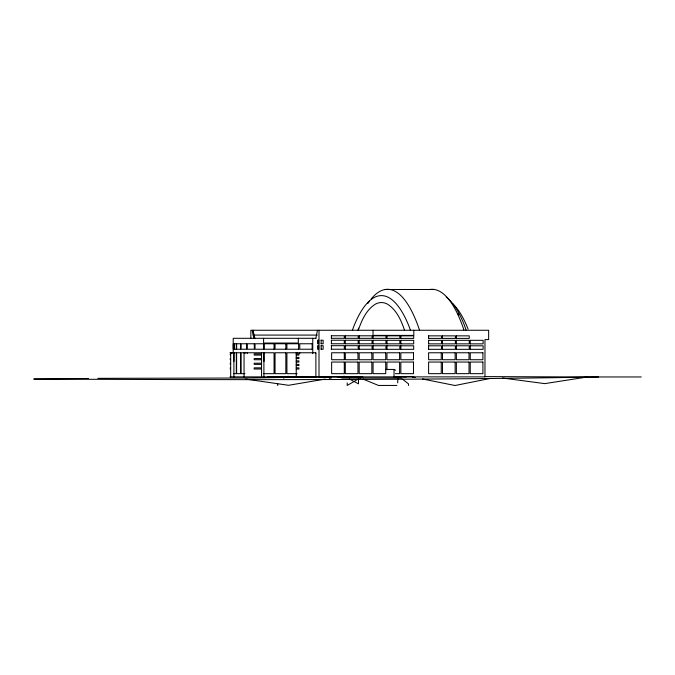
<?xml version="1.0" encoding="UTF-8"?>
<svg xmlns="http://www.w3.org/2000/svg" width="675" height="675" viewBox="0 0 675 675"><rect width="100%" height="100%" fill="white"/><g stroke="black" fill="none" stroke-linecap="round" stroke-linejoin="round"><path stroke-width="1.01" d="M315.883 338.302L317.444 330.261M358.028 330.159L358.577 328.126M358.298 330.303C361.606 320.465 366.179 309.994 375.258 304.214A129.313 38.669 90 0 1 387.585 304.214C396.672 309.994 401.237 320.465 404.553 330.303M352.392 330.311L353.692 326.675A153.9 46.027 -90 0 1 409.151 326.675L410.459 330.311M358.611 378.852L347.203 385.45L347.203 382.877M360.366 377.84L362.129 376.819M283.373 378.059L288.25 376.262M490.598 378.388L455.034 385.501L422.525 378.996M325.257 379.063L288.554 385.298L245.632 379.072M329.332 378.363L331.374 378.017M641.25 376.962L587.419 376.962L544.784 383.628L502.445 378.017M598.573 376.962C410.29 380.303 222.007 379.865 33.75 379.072L88.425 378.473M97.883 378.337L248.265 378.017L307.775 377.106M403.498 376.684L412.847 376.591M318.338 376.819L330.657 376.819M406.367 376.819L394.031 376.878L394.031 369.436L385.577 369.436L386.952 369.529M273.544 376.878L316.406 376.819M267.376 376.878L362.753 376.819M385.18 289.499L434.422 289.499M252.408 330.261L252.408 331.872L253.328 331.872L254.888 338.302M253.108 335.087L317.351 335.087M331.273 335.753L344.292 335.753L344.292 338.302L331.273 338.302M345.161 335.77L358.172 335.77L358.172 338.318L345.161 338.318M359.041 335.796L372.06 335.796L372.06 338.335L359.041 338.335M372.929 335.812L385.94 335.812L385.94 338.361L372.929 338.361M386.809 335.829L399.828 335.829L399.828 338.377L386.809 338.377M400.697 335.855L413.707 335.855L413.707 338.403L400.697 338.403M428.465 335.855L441.475 335.855L441.475 338.403L428.465 338.403M442.344 335.855L455.363 335.855L455.363 338.403L442.344 338.403M456.233 335.855L469.243 335.855L469.243 338.403L456.233 338.403M315.984 338.302L233.221 338.302L233.221 353.565M321.013 340.225L323.148 340.225L323.148 343.761L321.013 343.761M331.273 340.225L344.292 340.225L344.292 343.761L331.273 343.761M345.161 340.251L358.172 340.251L358.172 343.786L345.161 343.786M359.041 340.267L372.06 340.267L372.06 343.803L359.041 343.803M372.929 340.284L385.94 340.284L385.94 343.82L372.929 343.82M386.809 340.31L399.828 340.31L399.828 343.845L386.809 343.845M400.697 340.327L413.707 340.327L413.707 343.862L400.697 343.862M428.465 340.327L441.475 340.327L441.475 343.862L428.465 343.862M442.344 340.327L455.363 340.327L455.363 343.862L442.344 343.862M456.233 340.327L469.243 340.327L469.243 343.862L456.233 343.862M470.112 340.327L483.131 340.327L483.131 343.862L470.112 343.862M263.858 343.761L255.04 343.761L255.04 349.228L263.858 349.228M274.387 343.761L264.364 343.761L264.364 349.228L274.387 349.228M286.107 343.761L275.054 343.761L275.054 349.228L286.107 349.228M298.831 343.761L286.917 343.761L286.917 349.228L298.831 349.228M312.331 343.761L299.767 343.761L299.767 349.228L312.331 349.228M321.013 345.693L323.148 345.693L323.148 349.228L321.013 349.228M331.273 345.693L344.292 345.693L344.292 349.228L331.273 349.228M345.161 345.71L358.172 345.71L358.172 349.245L345.161 349.245M359.041 345.735L372.06 345.735L372.06 349.27L359.041 349.27M372.929 345.752L385.94 345.752L385.94 349.287L372.929 349.287M386.809 345.769L399.828 345.769L399.828 349.312L386.809 349.312M400.697 345.794L413.707 345.794L413.707 349.329L400.697 349.329M428.465 345.794L441.475 345.794L441.475 349.329L428.465 349.329M442.344 345.794L455.363 345.794L455.363 349.329L442.344 349.329M456.233 345.794L469.243 345.794L469.243 349.329L456.233 349.329M470.112 345.794L483.131 345.794L483.131 349.329L470.112 349.329M229.989 352.763L236.317 352.763L236.317 373.663L233.896 373.663M261.546 353.928L254.18 353.928L254.18 355.084L261.546 355.084M296.232 353.928L298.932 353.928L298.932 355.084L296.232 355.084M296.232 357.413L298.932 357.413L298.932 358.568L296.232 358.568M261.546 358.568L254.18 358.568L254.18 359.733L261.546 359.733M296.232 360.889L298.932 360.889L298.932 362.053L296.232 362.053M261.546 363.209L254.18 363.209L254.18 364.373L261.546 364.373M296.232 364.373L298.932 364.373L298.932 365.538L296.232 365.538M261.546 367.858L254.18 367.858L254.18 369.014L261.546 369.014M296.232 367.858L298.932 367.858L298.932 369.014L296.232 369.014M244.941 373.663L241.051 373.663L241.051 352.763L274.058 352.763L274.058 373.663L263.9 373.663M297.127 373.663L286.917 373.663L286.917 352.763L315.883 352.763L315.883 376.878M395.39 373.663L399.608 373.663L399.608 362.053L386.952 362.053L386.952 369.79M229.989 376.878L484.971 376.878L484.971 339.584L488.649 339.584L488.649 330.261L250.847 330.261L250.847 338.546M401.043 378.059L342.352 378.059L336.327 376.388M396.866 385.45L378.498 385.45L363.26 379.173M587.419 376.962L484.65 376.608M412.366 376.962L415.412 377.578M357.548 376.819L360.399 378M394.031 369.436L395.651 370.238M343.963 376.161L346.688 377.595M349.414 379.038L358.501 383.839L358.501 376.878M401.87 378.7L408.476 383.839L408.476 385.501M466.138 330.117L464.383 325.181A156.178 46.702 -90 0 0 446.183 297.067M252.408 331.872L253.969 338.302M264.026 361.395L263.9 352.763L263.9 376.878M233.904 361.395L233.896 352.763L233.896 376.878M470.256 340.327L470.256 343.862M470.256 345.794L470.256 349.329M456.376 335.855L456.376 338.403M456.376 340.327L456.376 343.862M456.376 345.794L456.376 349.329M442.488 335.855L442.488 338.403M442.488 340.327L442.488 343.862M442.488 345.794L442.488 349.329M428.608 335.855L428.608 338.403M428.608 340.327L428.608 343.862M428.608 345.794L428.608 349.329M413.809 330.261L413.809 335.399L373.03 335.399L373.03 330.261M400.84 335.855L400.84 338.403M400.84 340.327L400.84 343.862M400.84 345.794L400.84 349.329M397.744 376.819L397.744 382.877M386.952 335.829L386.952 338.377M386.952 340.31L386.952 343.845M386.952 345.769L386.952 349.312M373.073 335.812L373.073 338.361M373.073 340.284L373.073 343.82M373.073 345.752L373.073 349.287M359.184 335.796L359.184 338.335M359.184 340.267L359.184 343.803M359.184 345.735L359.184 349.27M345.305 335.77L345.305 338.318M345.305 340.251L345.305 343.786M345.305 345.71L345.305 349.245M331.417 335.753L331.417 338.302M331.417 340.225L331.417 343.761M331.417 345.693L331.417 349.228M321.157 340.225L321.157 343.761M321.157 345.693L321.157 349.228M319.005 330.261L319.005 376.878M315.638 352.763L315.638 353.565M312.761 338.302L312.761 353.565M312.162 343.761L312.162 349.228M299.767 352.763L299.767 353.565M298.595 343.761L298.595 349.228M298.325 338.302L298.325 343.06L263.587 343.06L263.587 338.302M297.059 352.763L297.059 353.565M296.232 352.763L296.232 376.878M285.829 343.761L285.829 349.228M277.737 383.898L277.737 385.501M274.058 343.761L274.058 349.228M263.486 343.761L263.486 349.228M263.486 352.763L263.486 353.565M261.546 352.763L261.546 376.878M253.328 330.261L253.328 331.872M247.227 352.763L247.227 353.565M244.932 352.763L244.932 353.565M244.046 352.763L244.046 376.878M236.621 343.761L236.621 349.228M236.317 343.761L236.317 349.228M234.478 343.761L234.478 349.228M234.343 343.761L234.343 349.228M234.006 343.761L234.006 349.228M233.862 343.761L233.862 349.228M233.727 343.761L233.753 349.228M231.812 352.763L231.812 353.565M231.297 352.763L231.297 353.565M230.681 352.763L230.681 376.878M230.268 353.928L230.268 355.084M230.268 358.568L230.268 359.733M230.268 363.209L230.268 364.373M230.268 367.858L230.268 369.014M367.9 303.413A160.194 47.908 90 0 1 369.546 301.058M371.208 298.915A160.194 47.908 90 0 1 419.437 329.923M429.654 289.499A160.194 47.908 90 0 1 463.919 329.923M457.734 313.31A151.073 45.174 -90 0 1 458.738 314.98M452.655 303.716A151.276 45.242 90 0 1 468.096 329.113M318.625 340.225L317.571 340.225L317.571 343.761L318.625 343.761L318.625 340.225M240.587 343.761L233.246 343.761L233.272 349.228L240.587 349.228L240.587 343.761M246.611 343.761L241.051 343.761L241.051 349.228L246.611 349.228L246.611 343.761M254.289 343.761L247.227 343.761L247.227 349.228L254.289 349.228L254.289 343.761M318.625 345.693L317.571 345.693L317.571 349.228L318.625 349.228L318.625 345.693M240.587 352.763L236.621 352.763L236.621 373.663L240.587 373.663L240.587 352.763M285.829 352.763L275.054 352.763L275.054 373.663L285.829 373.663L285.829 352.763M344.292 352.763L331.636 352.763L331.636 359.733L344.292 359.733L344.292 352.763M357.961 352.763L345.305 352.763L345.305 359.733L357.961 359.733L357.961 352.763M371.841 352.763L359.184 352.763L359.184 359.733L371.841 359.733L371.841 352.763M385.72 352.763L373.073 352.763L373.073 359.733L385.72 359.733L385.72 352.763M399.608 352.763L386.952 352.763L386.952 359.733L399.608 359.733L399.608 352.763M413.488 352.763L400.84 352.763L400.84 359.733L413.488 359.733L413.488 352.763M441.256 352.763L428.608 352.763L428.608 359.733L441.256 359.733L441.256 352.763M455.144 352.763L442.488 352.763L442.488 359.733L455.144 359.733L455.144 352.763M469.024 352.763L456.376 352.763L456.376 359.733L469.024 359.733L469.024 352.763M482.912 352.763L470.256 352.763L470.256 359.733L482.912 359.733L482.912 352.763M344.292 362.053L331.636 362.053L331.636 373.663L344.292 373.663L344.292 362.053M357.961 362.053L345.305 362.053L345.305 373.663L357.961 373.663L357.961 362.053M371.841 362.053L359.184 362.053L359.184 373.663L371.841 373.663L371.841 362.053M385.72 362.053L373.073 362.053L373.073 373.663L385.72 373.663L385.72 362.053M413.488 362.053L400.84 362.053L400.84 373.663L413.488 373.663L413.488 362.053M441.256 362.053L428.608 362.053L428.608 373.663L441.256 373.663L441.256 362.053M455.144 362.053L442.488 362.053L442.488 373.663L455.144 373.663L455.144 362.053M469.024 362.053L456.376 362.053L456.376 373.663L469.024 373.663L469.024 362.053M482.912 362.053L470.256 362.053L470.256 373.663L482.912 373.663L482.912 362.053"/></g></svg>
